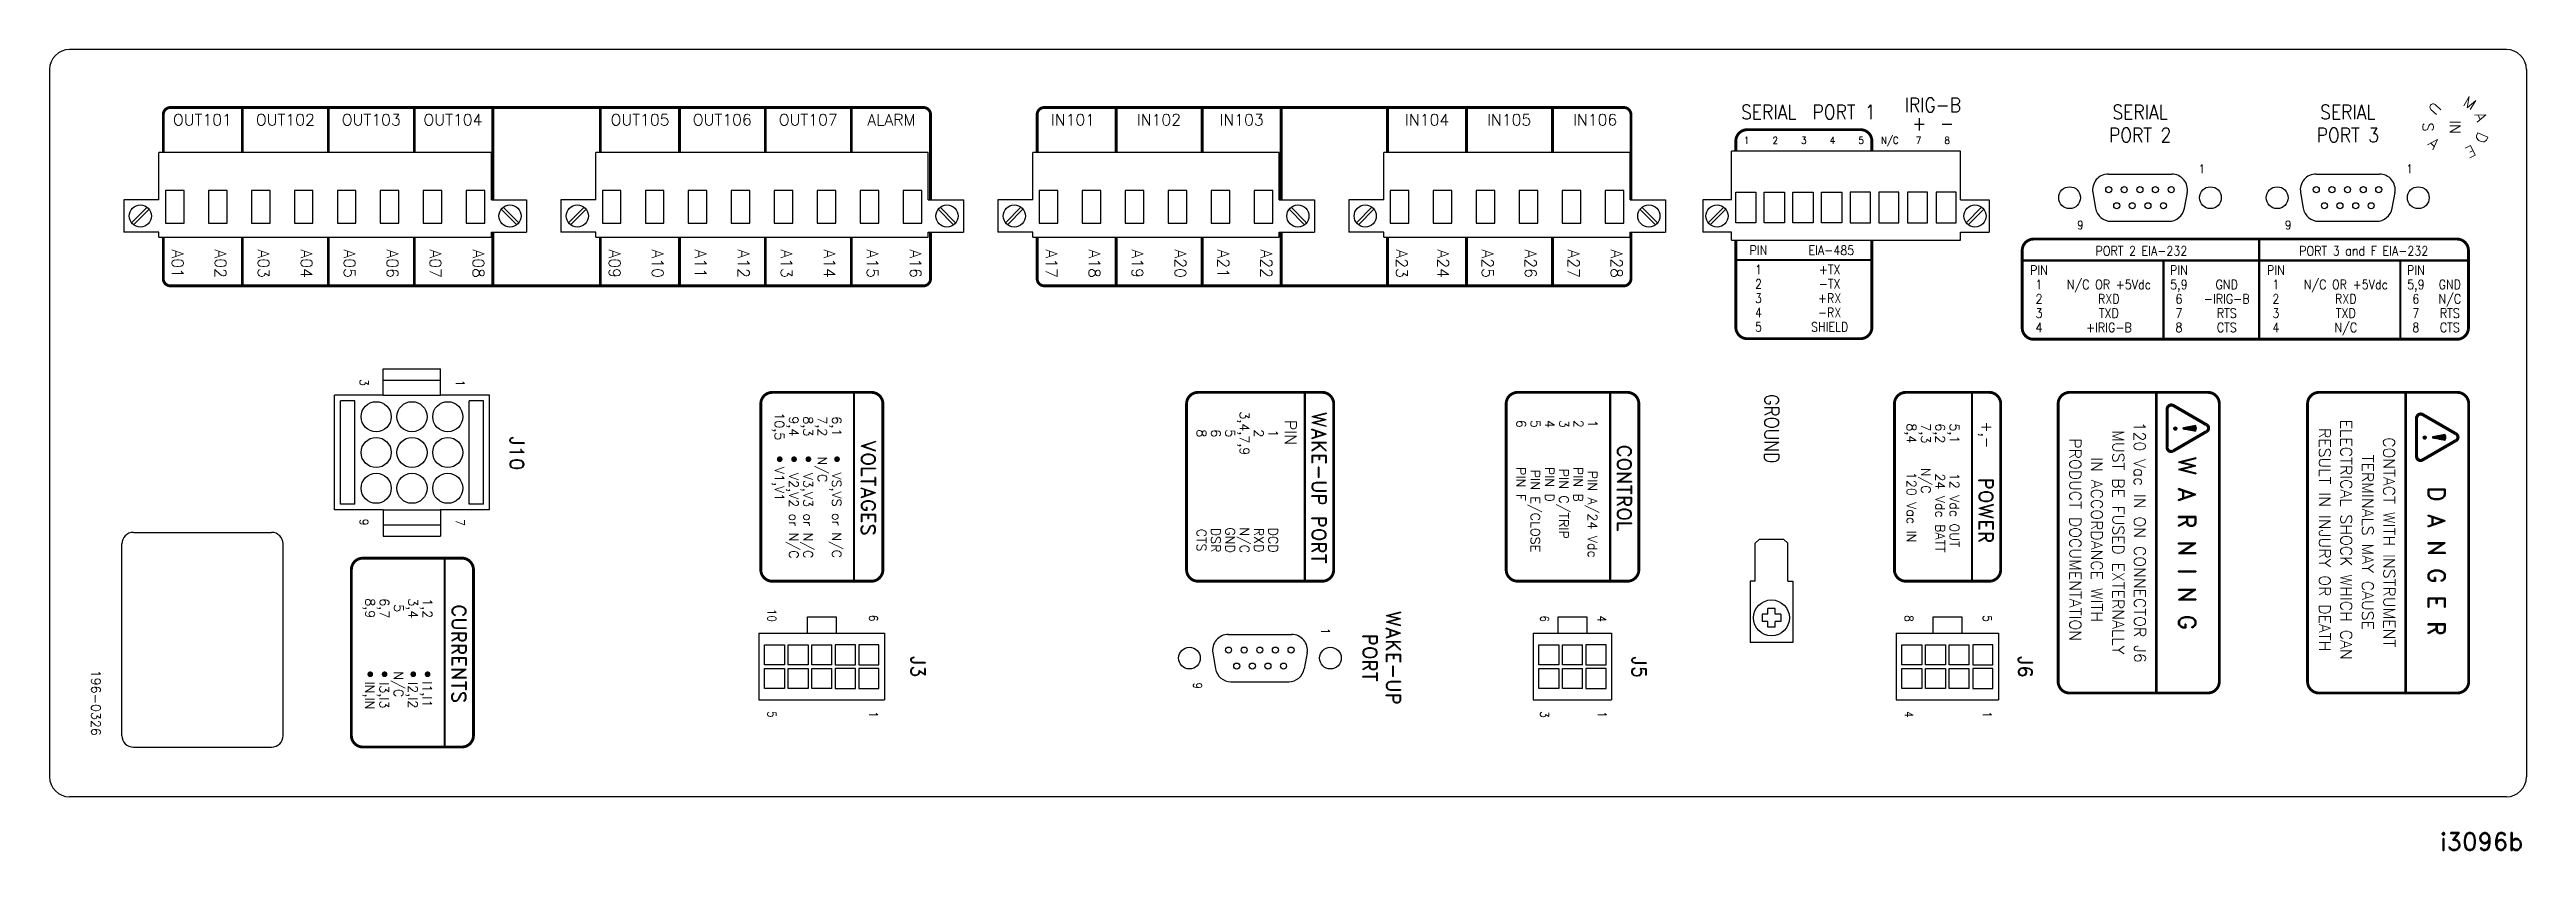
# Model space of a CAD drawing. Extents: x 3.1 to 20.4, y 5.8 to 11.4.
import ezdxf
from ezdxf.enums import TextEntityAlignment as Align

# ---------------------------------------------------------------- set-up
doc = ezdxf.new("R2010")
doc.units = 0
doc.header["$MEASUREMENT"] = 0
doc.layers.get('0').update_dxf_attribs({"linetype": 'CONTINUOUS'})
doc.layers.add('DWG', color=7, linetype='CONTINUOUS')
doc.layers.add('L1_SEL_BLUE-1', color=7, linetype='CONTINUOUS')
doc.styles.add('JS', font='ROMANS')
doc.styles.add('ROMAND', font='ROMAND', dxfattribs={"width": 0.875})
doc.styles.add('ROMANS', font='romans.shx', dxfattribs={"width": 0.875})

msp = doc.modelspace()

# ---------------------------------------------------------------- linework, layer by layer
for p, q in [((20.255, 11.36), (3.245, 11.36)), ((3.105, 11.22), (3.105, 6.28)), ((20.395, 11.22), (20.395, 6.28)), ((5.435, 8.945), (5.435, 9.13)), ((5.835, 8.945), (5.835, 9.13)), ((5.435, 8.945), (5.835, 8.945)), ((5.435, 8.145), (5.435, 7.96)), ((5.435, 8.145), (5.835, 8.145)), ((5.835, 8.145), (5.835, 7.96)), ((3.69, 7.987), (4.655, 7.987)), ((3.61, 6.567), (3.61, 7.907)), ((4.735, 6.567), (4.735, 7.907)), ((15.211, 7.938), (15.039, 7.938)), ((8.056, 7.282), (8.395, 7.282)), ((8.056, 7.282), (8.056, 6.818)), ((8.395, 7.398), (8.595, 7.398)), ((8.395, 7.282), (8.595, 7.282)), ((8.595, 7.282), (8.934, 7.282)), ((8.934, 7.282), (8.934, 6.818)), ((13.461, 7.282), (13.635, 7.282)), ((13.461, 7.282), (13.461, 6.818)), ((13.635, 7.398), (13.835, 7.398)), ((13.635, 7.282), (13.835, 7.282)), ((13.835, 7.282), (14.009, 7.282)), ((14.009, 7.282), (14.009, 6.818)), ((15.996, 7.282), (15.996, 6.818)), ((15.996, 7.282), (16.253, 7.282)), ((16.253, 7.398), (16.453, 7.398)), ((16.253, 7.282), (16.453, 7.282)), ((16.453, 7.282), (16.709, 7.282)), ((16.709, 7.282), (16.709, 6.818)), ((11.883, 7.145), (11.864, 7.035)), ((11.352, 6.944), (11.755, 6.944)), ((8.056, 6.818), (8.934, 6.818)), ((13.461, 6.818), (14.009, 6.818)), ((15.996, 6.818), (16.709, 6.818)), ((3.69, 6.487), (4.655, 6.487)), ((20.255, 6.14), (3.245, 6.14))]:
    msp.add_line(p, q)
at = {"linetype": 'CONTINUOUS', "extrusion": (0, 0, -1)}
for p, q in [((6.189, 10.64), (3.869, 10.64)), ((9.239, 10.64), (6.919, 10.64)), ((11.689, 10.64), (9.969, 10.64)), ((14.139, 10.64), (12.419, 10.64)), ((16.445, 10.649), (14.845, 10.649)), ((3.624, 10.31), (3.624, 10.085)), ((3.869, 10.31), (3.624, 10.31)), ((6.189, 10.31), (6.434, 10.31)), ((6.434, 10.31), (6.434, 10.085)), ((6.674, 10.31), (6.674, 10.085)), ((6.919, 10.31), (6.674, 10.31)), ((9.239, 10.31), (9.484, 10.31)), ((9.484, 10.31), (9.484, 10.085)), ((9.724, 10.31), (9.724, 10.085)), ((9.969, 10.31), (9.724, 10.31)), ((11.689, 10.31), (11.934, 10.31)), ((11.934, 10.31), (11.934, 10.085)), ((12.174, 10.31), (12.174, 10.085)), ((12.419, 10.31), (12.174, 10.31)), ((14.139, 10.31), (14.384, 10.31)), ((14.384, 10.31), (14.384, 10.085)), ((14.645, 10.309), (14.645, 10.084)), ((14.845, 10.309), (14.645, 10.309)), ((16.445, 10.309), (16.645, 10.309)), ((16.645, 10.309), (16.645, 10.084)), ((3.869, 10.085), (3.624, 10.085)), ((6.189, 10.085), (6.434, 10.085)), ((6.919, 10.085), (6.674, 10.085)), ((9.239, 10.085), (9.484, 10.085)), ((9.969, 10.085), (9.724, 10.085)), ((11.689, 10.085), (11.934, 10.085)), ((12.419, 10.085), (12.174, 10.085)), ((14.139, 10.085), (14.384, 10.085)), ((14.845, 10.084), (14.645, 10.084)), ((16.445, 10.084), (16.645, 10.084))]:
    msp.add_line(p, q, dxfattribs=at)
at = {"linetype": 'CONTINUOUS'}
for p, q in [((3.869, 10.31), (3.869, 10.64)), ((6.189, 10.31), (6.189, 10.64)), ((6.919, 10.31), (6.919, 10.64)), ((9.239, 10.31), (9.239, 10.64)), ((9.969, 10.31), (9.969, 10.64)), ((11.689, 10.31), (11.689, 10.64)), ((12.419, 10.31), (12.419, 10.64)), ((14.139, 10.31), (14.139, 10.64)), ((14.845, 10.309), (14.845, 10.649)), ((16.445, 10.309), (16.445, 10.649)), ((3.677, 10.15), (3.786, 10.259)), ((3.691, 10.136), (3.8, 10.245)), ((6.366, 10.136), (6.257, 10.245)), ((6.38, 10.15), (6.271, 10.259)), ((6.727, 10.15), (6.836, 10.259)), ((6.741, 10.136), (6.85, 10.245)), ((9.416, 10.136), (9.307, 10.245)), ((9.43, 10.15), (9.321, 10.259)), ((9.777, 10.15), (9.886, 10.259)), ((9.791, 10.136), (9.9, 10.245)), ((11.866, 10.136), (11.757, 10.245)), ((11.88, 10.15), (11.771, 10.259)), ((12.227, 10.15), (12.336, 10.259)), ((12.241, 10.136), (12.35, 10.245)), ((14.316, 10.136), (14.207, 10.245)), ((14.33, 10.15), (14.221, 10.259)), ((14.684, 10.149), (14.792, 10.258)), ((14.698, 10.135), (14.807, 10.244)), ((16.484, 10.149), (16.592, 10.258)), ((16.498, 10.135), (16.607, 10.244)), ((3.869, 10.05), (3.869, 10.085)), ((3.869, 10.05), (6.189, 10.05)), ((6.189, 10.05), (6.189, 10.085)), ((6.919, 10.05), (6.919, 10.085)), ((6.919, 10.05), (9.239, 10.05)), ((9.239, 10.05), (9.239, 10.085)), ((9.969, 10.05), (9.969, 10.085)), ((9.969, 10.05), (11.689, 10.05)), ((11.689, 10.05), (11.689, 10.085)), ((12.419, 10.05), (12.419, 10.085)), ((12.419, 10.05), (14.139, 10.05)), ((14.139, 10.05), (14.139, 10.085)), ((14.845, 10.029), (14.845, 10.084)), ((14.845, 10.029), (16.445, 10.029)), ((16.445, 10.029), (16.445, 10.084)), ((16.865, 9.786), (16.865, 9.786)), ((5.435, 9.13), (5.835, 9.13)), ((5.435, 9.05), (5.835, 9.05)), ((5.095, 8.145), (5.095, 8.945)), ((5.435, 8.945), (5.095, 8.945)), ((5.135, 8.185), (5.135, 8.905)), ((5.235, 8.905), (5.135, 8.905)), ((5.235, 8.185), (5.235, 8.905)), ((6.175, 8.945), (5.835, 8.945)), ((6.035, 8.185), (6.035, 8.905)), ((6.135, 8.905), (6.035, 8.905)), ((6.135, 8.185), (6.135, 8.905)), ((6.175, 8.145), (6.175, 8.945)), ((19.674, 8.651), (19.695, 8.651)), ((19.674, 8.65), (19.695, 8.65)), ((19.674, 8.648), (19.695, 8.648)), ((19.675, 8.654), (19.695, 8.654)), ((19.675, 8.652), (19.695, 8.652)), ((19.675, 8.649), (19.695, 8.649)), ((19.675, 8.647), (19.695, 8.647)), ((19.675, 8.646), (19.694, 8.646)), ((19.676, 8.656), (19.693, 8.656)), ((19.676, 8.656), (19.693, 8.656)), ((19.676, 8.655), (19.694, 8.655)), ((19.677, 8.657), (19.693, 8.657)), ((19.678, 8.658), (19.691, 8.658)), ((19.68, 8.659), (19.69, 8.659)), ((19.738, 8.651), (19.832, 8.651)), ((19.739, 8.654), (19.832, 8.654)), ((19.739, 8.653), (19.832, 8.653)), ((19.738, 8.65), (19.832, 8.65)), ((19.739, 8.649), (19.832, 8.649)), ((19.739, 8.648), (19.832, 8.648)), ((19.825, 8.67), (19.741, 8.655)), ((19.741, 8.655), (19.832, 8.655)), ((19.825, 8.632), (19.741, 8.647)), ((19.742, 8.647), (19.832, 8.647)), ((19.747, 8.656), (19.832, 8.656)), ((19.749, 8.646), (19.832, 8.646)), ((19.754, 8.657), (19.832, 8.657)), ((19.76, 8.658), (19.832, 8.658)), ((19.766, 8.659), (19.831, 8.659)), ((19.772, 8.66), (19.831, 8.66)), ((19.779, 8.661), (19.831, 8.661)), ((19.785, 8.662), (19.83, 8.662)), ((19.791, 8.664), (19.83, 8.664)), ((19.797, 8.665), (19.829, 8.665)), ((19.803, 8.666), (19.829, 8.666)), ((19.81, 8.667), (19.828, 8.667)), ((19.816, 8.668), (19.828, 8.668)), ((19.82, 8.669), (19.827, 8.669)), ((19.676, 8.645), (19.694, 8.645)), ((19.676, 8.643), (19.693, 8.643)), ((19.677, 8.643), (19.692, 8.643)), ((19.679, 8.641), (19.691, 8.641)), ((19.68, 8.64), (19.689, 8.64)), ((19.755, 8.645), (19.832, 8.645)), ((19.761, 8.644), (19.832, 8.644)), ((19.768, 8.643), (19.831, 8.643)), ((19.774, 8.642), (19.831, 8.642)), ((19.78, 8.64), (19.831, 8.64)), ((19.785, 8.639), (19.831, 8.639)), ((19.792, 8.638), (19.83, 8.638)), ((19.799, 8.637), (19.83, 8.637)), ((19.805, 8.636), (19.829, 8.636)), ((19.811, 8.635), (19.829, 8.635)), ((19.816, 8.634), (19.828, 8.634)), ((19.821, 8.633), (19.828, 8.633)), ((5.435, 8.145), (5.095, 8.145)), ((5.235, 8.185), (5.135, 8.185)), ((6.175, 8.145), (5.835, 8.145)), ((6.135, 8.185), (6.035, 8.185)), ((5.435, 8.04), (5.835, 8.04)), ((5.435, 7.96), (5.835, 7.96)), ((15.01, 7.911), (15.039, 7.938)), ((15.01, 7.647), (15.01, 7.911)), ((15.211, 7.938), (15.24, 7.911)), ((15.24, 7.647), (15.24, 7.911)), ((14.975, 7.647), (14.975, 7.218)), ((15.01, 7.647), (14.975, 7.647)), ((15.24, 7.647), (15.275, 7.647)), ((15.275, 7.647), (15.275, 7.218)), ((15.1, 7.415), (15.1, 7.455)), ((15.15, 7.455), (15.1, 7.455)), ((15.15, 7.415), (15.15, 7.455)), ((8.395, 7.282), (8.395, 7.398)), ((8.595, 7.398), (8.595, 7.282)), ((13.635, 7.282), (13.635, 7.398)), ((13.835, 7.398), (13.835, 7.282)), ((15.06, 7.415), (15.06, 7.365)), ((15.1, 7.415), (15.06, 7.415)), ((15.1, 7.365), (15.06, 7.365)), ((15.1, 7.325), (15.1, 7.365)), ((15.15, 7.325), (15.1, 7.325)), ((15.19, 7.415), (15.15, 7.415)), ((15.15, 7.325), (15.15, 7.365)), ((15.19, 7.365), (15.15, 7.365)), ((15.19, 7.415), (15.19, 7.365)), ((16.253, 7.282), (16.253, 7.398)), ((16.453, 7.398), (16.453, 7.282)), ((8.095, 7.062), (8.095, 7.202)), ((8.095, 7.202), (8.235, 7.202)), ((8.235, 7.202), (8.235, 7.062)), ((8.26, 7.062), (8.26, 7.202)), ((8.26, 7.202), (8.4, 7.202)), ((8.4, 7.202), (8.4, 7.062)), ((8.425, 7.062), (8.425, 7.202)), ((8.425, 7.202), (8.565, 7.202)), ((8.565, 7.062), (8.565, 7.202)), ((8.73, 7.202), (8.59, 7.202)), ((8.59, 7.202), (8.59, 7.062)), ((8.73, 7.062), (8.73, 7.202)), ((8.755, 7.202), (8.755, 7.062)), ((8.895, 7.202), (8.755, 7.202)), ((8.895, 7.062), (8.895, 7.202)), ((13.5, 7.062), (13.5, 7.202)), ((13.5, 7.202), (13.64, 7.202)), ((13.64, 7.202), (13.64, 7.062)), ((13.665, 7.062), (13.665, 7.202)), ((13.665, 7.202), (13.805, 7.202)), ((13.805, 7.062), (13.805, 7.202)), ((13.97, 7.202), (13.83, 7.202)), ((13.83, 7.202), (13.83, 7.062)), ((13.97, 7.062), (13.97, 7.202)), ((15.275, 7.218), (14.975, 7.218)), ((16.035, 7.062), (16.035, 7.202)), ((16.035, 7.202), (16.175, 7.202)), ((16.175, 7.202), (16.175, 7.062)), ((16.2, 7.062), (16.2, 7.202)), ((16.2, 7.202), (16.34, 7.202)), ((16.34, 7.202), (16.34, 7.062)), ((16.365, 7.062), (16.365, 7.202)), ((16.365, 7.202), (16.505, 7.202)), ((16.505, 7.062), (16.505, 7.202)), ((16.53, 7.202), (16.53, 7.062)), ((16.67, 7.202), (16.53, 7.202)), ((16.67, 7.062), (16.67, 7.202)), ((8.235, 7.062), (8.095, 7.062)), ((8.095, 6.897), (8.095, 7.037)), ((8.095, 7.037), (8.235, 7.037)), ((8.235, 7.037), (8.235, 6.897)), ((8.4, 7.062), (8.26, 7.062)), ((8.26, 6.897), (8.26, 7.037)), ((8.26, 7.037), (8.4, 7.037)), ((8.4, 7.037), (8.4, 6.897)), ((8.565, 7.062), (8.425, 7.062)), ((8.425, 6.897), (8.425, 7.037)), ((8.425, 7.037), (8.565, 7.037)), ((8.565, 6.897), (8.565, 7.037)), ((8.59, 7.062), (8.73, 7.062)), ((8.73, 7.037), (8.59, 7.037)), ((8.59, 7.037), (8.59, 6.897)), ((8.73, 6.897), (8.73, 7.037)), ((8.755, 7.062), (8.895, 7.062)), ((8.755, 7.037), (8.755, 6.897)), ((8.895, 7.037), (8.755, 7.037)), ((8.895, 6.897), (8.895, 7.037)), ((13.64, 7.062), (13.5, 7.062)), ((13.5, 6.897), (13.5, 7.037)), ((13.5, 7.037), (13.64, 7.037)), ((13.64, 7.037), (13.64, 6.897)), ((13.805, 7.062), (13.665, 7.062)), ((13.665, 6.897), (13.665, 7.037)), ((13.665, 7.037), (13.805, 7.037)), ((13.805, 6.897), (13.805, 7.037)), ((13.83, 7.062), (13.97, 7.062)), ((13.97, 7.037), (13.83, 7.037)), ((13.83, 7.037), (13.83, 6.897)), ((13.97, 6.897), (13.97, 7.037)), ((16.175, 7.062), (16.035, 7.062)), ((16.035, 6.897), (16.035, 7.037)), ((16.035, 7.037), (16.175, 7.037)), ((16.175, 7.037), (16.175, 6.897)), ((16.34, 7.062), (16.2, 7.062)), ((16.2, 6.897), (16.2, 7.037)), ((16.2, 7.037), (16.34, 7.037)), ((16.34, 7.037), (16.34, 6.897)), ((16.505, 7.062), (16.365, 7.062)), ((16.365, 6.897), (16.365, 7.037)), ((16.365, 7.037), (16.505, 7.037)), ((16.505, 6.897), (16.505, 7.037)), ((16.53, 7.062), (16.67, 7.062)), ((16.53, 7.037), (16.53, 6.897)), ((16.67, 7.037), (16.53, 7.037)), ((16.67, 6.897), (16.67, 7.037)), ((8.235, 6.897), (8.095, 6.897)), ((8.4, 6.897), (8.26, 6.897)), ((8.565, 6.897), (8.425, 6.897)), ((8.59, 6.897), (8.73, 6.897)), ((8.755, 6.897), (8.895, 6.897)), ((13.64, 6.897), (13.5, 6.897)), ((13.805, 6.897), (13.665, 6.897)), ((13.83, 6.897), (13.97, 6.897)), ((16.175, 6.897), (16.035, 6.897)), ((16.34, 6.897), (16.2, 6.897)), ((16.505, 6.897), (16.365, 6.897)), ((16.53, 6.897), (16.67, 6.897))]:
    msp.add_line(p, q, dxfattribs=at)
at = {"const_width": 0.02}
for points in [[(9.255, 10.31), (9.255, 10.905, 0.414214), (9.205, 10.955), (3.949, 10.955, 0.414214), (3.899, 10.905), (3.899, 10.64)], [(14.144, 10.31), (14.144, 10.905, 0.414214), (14.094, 10.955), (10.049, 10.955, 0.414214), (9.999, 10.905), (9.999, 10.64)], [(3.899, 10.05), (3.899, 9.759, 0.414214), (3.949, 9.709), (9.205, 9.709, 0.414214), (9.255, 9.759), (9.255, 10.085)], [(9.999, 10.05), (9.999, 9.759, 0.414214), (10.049, 9.709), (14.094, 9.709, 0.414214), (14.144, 9.759), (14.144, 10.085)]]:
    msp.add_lwpolyline(points, format="xyb", dxfattribs=at)
for points in [[(4.451, 10.64), (4.451, 10.955)], [(5.051, 10.64), (5.051, 10.955)], [(5.651, 10.64), (5.651, 10.955)], [(6.2, 10.31), (6.2, 10.955)], [(6.95, 10.64), (6.95, 10.955)], [(7.502, 10.64), (7.502, 10.955)], [(8.102, 10.64), (8.102, 10.955)], [(8.702, 10.64), (8.702, 10.955)], [(10.551, 10.64), (10.551, 10.955)], [(11.151, 10.64), (11.151, 10.955)], [(11.702, 10.31), (11.702, 10.955)], [(12.445, 10.64), (12.445, 10.955)], [(12.996, 10.64), (12.996, 10.955)], [(13.596, 10.64), (13.596, 10.955)], [(4.451, 9.709), (4.451, 10.05)], [(5.051, 9.709), (5.051, 10.05)], [(5.651, 9.709), (5.651, 10.05)], [(6.2, 9.709), (6.2, 10.085)], [(6.95, 9.709), (6.95, 10.05)], [(7.502, 9.709), (7.502, 10.05)], [(8.102, 9.709), (8.102, 10.05)], [(8.702, 9.709), (8.702, 10.05)], [(10.551, 9.709), (10.551, 10.05)], [(11.151, 9.709), (11.151, 10.05)], [(11.702, 9.709), (11.702, 10.085)], [(12.445, 9.709), (12.445, 10.05)], [(12.996, 9.709), (12.996, 10.05)], [(13.596, 9.709), (13.596, 10.05)]]:
    msp.add_lwpolyline(points, dxfattribs=at)
at = {"const_width": 0.02, "flags": 128}
for points in [[(15.826, 10.649), (15.826, 10.72, 0.414214), (15.746, 10.8), (14.956, 10.8, 0.414214), (14.876, 10.72)], [(14.876, 10.029), (14.876, 9.42, 0.414214), (14.956, 9.34), (15.746, 9.34, 0.414214), (15.826, 9.42), (15.826, 10.029)]]:
    msp.add_lwpolyline(points, format="xyb", dxfattribs=at)
msp.add_lwpolyline([(14.876, 10.72), (14.876, 10.649)], dxfattribs=at)
for points in [[(4.044, 10.376), (3.914, 10.376), (3.914, 10.146), (4.044, 10.146)], [(4.214, 10.146), (4.344, 10.146), (4.344, 10.376), (4.214, 10.376)], [(4.514, 10.146), (4.644, 10.146), (4.644, 10.376), (4.514, 10.376)], [(4.814, 10.146), (4.944, 10.146), (4.944, 10.376), (4.814, 10.376)], [(5.114, 10.146), (5.244, 10.146), (5.244, 10.376), (5.114, 10.376)], [(5.414, 10.146), (5.544, 10.146), (5.544, 10.376), (5.414, 10.376)], [(5.714, 10.146), (5.844, 10.146), (5.844, 10.376), (5.714, 10.376)], [(6.014, 10.146), (6.144, 10.146), (6.144, 10.376), (6.014, 10.376)], [(7.094, 10.376), (6.964, 10.376), (6.964, 10.146), (7.094, 10.146)], [(7.264, 10.146), (7.394, 10.146), (7.394, 10.376), (7.264, 10.376)], [(7.564, 10.146), (7.694, 10.146), (7.694, 10.376), (7.564, 10.376)], [(7.864, 10.146), (7.994, 10.146), (7.994, 10.376), (7.864, 10.376)], [(8.164, 10.146), (8.294, 10.146), (8.294, 10.376), (8.164, 10.376)], [(8.464, 10.146), (8.594, 10.146), (8.594, 10.376), (8.464, 10.376)], [(8.764, 10.146), (8.894, 10.146), (8.894, 10.376), (8.764, 10.376)], [(9.064, 10.146), (9.194, 10.146), (9.194, 10.376), (9.064, 10.376)], [(10.144, 10.376), (10.014, 10.376), (10.014, 10.146), (10.144, 10.146)], [(10.314, 10.146), (10.444, 10.146), (10.444, 10.376), (10.314, 10.376)], [(10.614, 10.146), (10.744, 10.146), (10.744, 10.376), (10.614, 10.376)], [(10.914, 10.146), (11.044, 10.146), (11.044, 10.376), (10.914, 10.376)], [(11.214, 10.146), (11.344, 10.146), (11.344, 10.376), (11.214, 10.376)], [(11.514, 10.146), (11.644, 10.146), (11.644, 10.376), (11.514, 10.376)], [(12.594, 10.376), (12.464, 10.376), (12.464, 10.146), (12.594, 10.146)], [(12.764, 10.146), (12.894, 10.146), (12.894, 10.376), (12.764, 10.376)], [(13.064, 10.146), (13.194, 10.146), (13.194, 10.376), (13.064, 10.376)], [(13.364, 10.146), (13.494, 10.146), (13.494, 10.376), (13.364, 10.376)], [(13.664, 10.146), (13.794, 10.146), (13.794, 10.376), (13.664, 10.376)], [(13.964, 10.146), (14.094, 10.146), (14.094, 10.376), (13.964, 10.376)], [(15.015, 10.149), (14.875, 10.149), (14.875, 10.364), (15.015, 10.364)], [(15.215, 10.149), (15.075, 10.149), (15.075, 10.364), (15.215, 10.364)], [(15.415, 10.149), (15.275, 10.149), (15.275, 10.364), (15.415, 10.364)], [(15.615, 10.149), (15.475, 10.149), (15.475, 10.364), (15.615, 10.364)], [(15.675, 10.149), (15.815, 10.149), (15.815, 10.364), (15.675, 10.364)], [(15.875, 10.149), (16.015, 10.149), (16.015, 10.364), (15.875, 10.364)], [(16.075, 10.149), (16.215, 10.149), (16.215, 10.364), (16.075, 10.364)], [(16.275, 10.149), (16.415, 10.149), (16.415, 10.364), (16.275, 10.364)]]:
    msp.add_lwpolyline(points, close=True)
for points in [[(17.477, 10.49, 0.466308), (17.368, 10.361, 0.466308)], [(18.027, 10.361, 0.466308), (17.919, 10.49, 0.466308)], [(18.927, 10.49, 0.466308), (18.818, 10.361, 0.466308)], [(19.477, 10.361, 0.466308), (19.369, 10.49, 0.466308)], [(17.387, 10.251, 0.36397), (17.495, 10.16, 0.36397)], [(17.898, 10.16, 0.36397), (18.007, 10.251, 0.36397)], [(18.837, 10.251, 0.36397), (18.945, 10.16, 0.36397)], [(19.348, 10.16, 0.36397), (19.457, 10.251, 0.36397)], [(11.334, 7.274, 0.466308), (11.225, 7.145, 0.466308)], [(11.884, 7.145, 0.466308), (11.775, 7.274, 0.466308)], [(11.244, 7.035, 0.36397), (11.352, 6.944, 0.36397)]]:
    msp.add_lwpolyline(points, format="xyb")
for points in [[(17.477, 10.49), (17.919, 10.49)], [(18.927, 10.49), (19.369, 10.49)], [(17.367, 10.361), (17.387, 10.251)], [(18.026, 10.361), (18.006, 10.251)], [(18.817, 10.361), (18.837, 10.251)], [(19.476, 10.361), (19.456, 10.251)], [(17.495, 10.16), (17.898, 10.16)], [(18.945, 10.16), (19.348, 10.16)], [(11.334, 7.274), (11.775, 7.274)], [(11.225, 7.145), (11.245, 7.035)]]:
    msp.add_lwpolyline(points)
at = {"linetype": 'CONTINUOUS', "const_width": 0.02}
for points in [[(16.955, 10.036), (19.91, 10.036, -0.414214), (19.99, 9.956), (19.99, 9.416, -0.414214), (19.91, 9.336), (16.955, 9.336, -0.414214), (16.875, 9.416), (16.875, 9.956, -0.414214)], [(12.069, 7.726), (12.069, 8.885, 0.414214), (11.989, 8.965), (11.122, 8.965, 0.414214), (11.042, 8.885), (11.042, 7.726, 0.414214), (11.122, 7.646), (11.989, 7.646, 0.414214)], [(14.199, 7.726), (14.199, 8.885, 0.414214), (14.119, 8.965), (13.353, 8.965, 0.414214), (13.273, 8.885), (13.273, 7.726, 0.414214), (13.353, 7.646), (14.119, 7.646, 0.414214)], [(16.725, 7.726), (16.725, 8.885, 0.414214), (16.645, 8.965), (16.063, 8.965, 0.414214), (15.983, 8.885), (15.983, 7.726, 0.414214), (16.063, 7.646), (16.645, 7.646, 0.414214)], [(18.867, 6.945), (18.867, 8.885, -0.414214), (18.947, 8.965), (19.912, 8.965, -0.414214), (19.992, 8.885), (19.992, 6.945, -0.414214), (19.912, 6.865), (18.947, 6.865, -0.414214)]]:
    msp.add_lwpolyline(points, format="xyb", close=True, dxfattribs=at)
at = {"linetype": 'CONTINUOUS'}
for points, const_width in [([(18.529, 9.336), (18.529, 10.036)], 0.015), ([(14.876, 9.89), (15.826, 9.89)], 0.015), ([(16.875, 9.886), (19.99, 9.886)], 0.015), ([(17.861, 9.886), (17.861, 9.336)], 0.015), ([(19.515, 9.886), (19.515, 9.336)], 0.015), ([(11.868, 8.965), (11.868, 7.646)], 0.015), ([(13.999, 8.965), (13.999, 7.646)], 0.015), ([(16.524, 8.965), (16.524, 7.646)], 0.015), ([(19.552, 8.965), (19.552, 6.865)], 0.02), ([(19.669, 8.811), (19.902, 8.676)], 0.022), ([(19.628, 8.787), (19.628, 8.517)], 0.022), ([(19.669, 8.493), (19.902, 8.628)], 0.022)]:
    msp.add_lwpolyline(points, dxfattribs=dict(at, const_width=const_width))
at = {"linetype": 'CONTINUOUS', "const_width": 0.022}
for points in [[(19.671, 8.81, 0.563069), (19.628, 8.786, 0.563069)], [(19.903, 8.628, 0.575689), (19.903, 8.676, 0.575689)], [(19.628, 8.517, 0.578182), (19.669, 8.493, 0.578182)]]:
    msp.add_lwpolyline(points, format="xyb", dxfattribs=at)
for centre, radius in [((17.206, 10.325), 0.076), ((17.479, 10.381), 0.021), ((17.587, 10.381), 0.021), ((17.697, 10.381), 0.021), ((17.805, 10.381), 0.021), ((17.915, 10.381), 0.021), ((18.189, 10.325), 0.076), ((18.655, 10.325), 0.076), ((18.928, 10.381), 0.021), ((19.037, 10.381), 0.021), ((19.146, 10.381), 0.021), ((19.256, 10.381), 0.021), ((19.364, 10.381), 0.021), ((19.64, 10.325), 0.076), ((17.535, 10.269), 0.021), ((17.643, 10.269), 0.021), ((17.753, 10.269), 0.021), ((17.861, 10.269), 0.021), ((18.985, 10.269), 0.021), ((19.093, 10.269), 0.021), ((19.203, 10.269), 0.021), ((19.311, 10.269), 0.021), ((11.062, 7.109), 0.076), ((11.335, 7.165), 0.021), ((11.444, 7.165), 0.021), ((11.553, 7.165), 0.021), ((11.662, 7.165), 0.021), ((11.771, 7.165), 0.021), ((12.046, 7.109), 0.076), ((11.392, 7.053), 0.021), ((11.501, 7.053), 0.021), ((11.61, 7.053), 0.021), ((11.719, 7.053), 0.021)]:
    msp.add_circle(centre, radius)
at = {"linetype": 'CONTINUOUS'}
for centre, radius in [((3.739, 10.197), 0.0775), ((6.319, 10.197), 0.0775), ((6.789, 10.197), 0.0775), ((9.369, 10.197), 0.0775), ((9.839, 10.197), 0.0775), ((11.819, 10.197), 0.0775), ((12.289, 10.197), 0.0775), ((14.269, 10.197), 0.0775), ((14.745, 10.197), 0.0775), ((16.545, 10.197), 0.0775), ((5.385, 8.795), 0.105), ((5.635, 8.795), 0.105), ((5.885, 8.795), 0.105), ((5.385, 8.545), 0.105), ((5.635, 8.545), 0.105), ((5.885, 8.545), 0.105), ((19.685, 8.65), 0.0104), ((5.385, 8.295), 0.105), ((5.635, 8.295), 0.105), ((5.885, 8.295), 0.105), ((15.125, 7.39), 0.125)]:
    msp.add_circle(centre, radius, dxfattribs=at)
for centre, radius, start, end in [((3.245, 11.22), 0.14, 90, 180), ((20.255, 11.22), 0.14, 0, 90), ((3.69, 7.907), 0.08, 90, 180), ((4.655, 7.907), 0.08, 0, 90), ((11.755, 7.054), 0.11, 270, 350), ((3.69, 6.567), 0.08, 180, 270), ((4.655, 6.567), 0.08, 270, 0), ((3.245, 6.28), 0.14, 180, 270), ((20.255, 6.28), 0.14, 270, 0)]:
    msp.add_arc(centre, radius, start, end)
for centre, radius, start, end in [((19.743, 8.651), 0.00488, 145.1611, 211.4494), ((19.741, 8.652), 0.0022, 100.0021, 146.7048), ((19.741, 8.65), 0.0022, 213.1837, 259.9568), ((19.825, 8.667), 0.00252, 24.4954, 90.0697), ((19.797, 8.651), 0.0353, 330.1201, 29.7369), ((19.826, 8.634), 0.00204, 250.8113, 323.7637)]:
    msp.add_arc(centre, radius, start, end, dxfattribs=at)
at = {"layer": 'L1_SEL_BLUE-1', "linetype": 'CONTINUOUS'}
for p, q in [((17.933, 8.714), (17.954, 8.714)), ((17.933, 8.713), (17.954, 8.713)), ((17.934, 8.717), (17.954, 8.717)), ((17.934, 8.715), (17.954, 8.715)), ((17.934, 8.712), (17.954, 8.712)), ((17.934, 8.711), (17.954, 8.711)), ((17.934, 8.71), (17.954, 8.71)), ((17.934, 8.709), (17.954, 8.709)), ((17.935, 8.719), (17.952, 8.719)), ((17.935, 8.719), (17.952, 8.719)), ((17.935, 8.718), (17.953, 8.718)), ((17.935, 8.708), (17.953, 8.708)), ((17.936, 8.72), (17.952, 8.72)), ((17.936, 8.707), (17.952, 8.707)), ((17.936, 8.706), (17.951, 8.706)), ((17.937, 8.721), (17.95, 8.721)), ((17.938, 8.704), (17.95, 8.704)), ((17.939, 8.722), (17.949, 8.722)), ((17.939, 8.703), (17.948, 8.703)), ((17.998, 8.717), (18.091, 8.717)), ((17.998, 8.716), (18.091, 8.716)), ((17.998, 8.714), (18.091, 8.714)), ((17.998, 8.713), (18.091, 8.713)), ((17.998, 8.712), (18.091, 8.712)), ((17.998, 8.711), (18.091, 8.711)), ((18.084, 8.733), (18, 8.718)), ((18, 8.718), (18.091, 8.718)), ((18.084, 8.695), (18, 8.71)), ((18.001, 8.71), (18.091, 8.71)), ((18.006, 8.719), (18.091, 8.719)), ((18.008, 8.709), (18.091, 8.709)), ((18.013, 8.72), (18.091, 8.72)), ((18.014, 8.708), (18.091, 8.708)), ((18.019, 8.721), (18.091, 8.721)), ((18.02, 8.707), (18.091, 8.707)), ((18.025, 8.722), (18.09, 8.722)), ((18.027, 8.706), (18.09, 8.706)), ((18.031, 8.723), (18.09, 8.723)), ((18.033, 8.705), (18.09, 8.705)), ((18.038, 8.724), (18.09, 8.724)), ((18.039, 8.703), (18.09, 8.703)), ((18.044, 8.725), (18.089, 8.725)), ((18.044, 8.703), (18.09, 8.703)), ((18.05, 8.727), (18.089, 8.727)), ((18.051, 8.701), (18.089, 8.701)), ((18.056, 8.728), (18.089, 8.728)), ((18.058, 8.7), (18.089, 8.7)), ((18.063, 8.729), (18.088, 8.729)), ((18.064, 8.699), (18.088, 8.699)), ((18.069, 8.73), (18.087, 8.73)), ((18.07, 8.698), (18.088, 8.698)), ((18.075, 8.731), (18.087, 8.731)), ((18.075, 8.697), (18.087, 8.697)), ((18.079, 8.732), (18.086, 8.732)), ((18.08, 8.696), (18.087, 8.696))]:
    msp.add_line(p, q, dxfattribs=at)
at = {"layer": 'L1_SEL_BLUE-1', "linetype": 'CONTINUOUS', "const_width": 0.02}
for points in [[(8.922, 7.726), (8.922, 8.885, 0.414214), (8.842, 8.965), (8.15, 8.965, 0.414214), (8.07, 8.885), (8.07, 7.726, 0.414214), (8.15, 7.646), (8.842, 7.646, 0.414214)], [(17.126, 6.945), (17.126, 8.885, -0.414214), (17.206, 8.965), (18.171, 8.965, -0.414214), (18.251, 8.885), (18.251, 6.945, -0.414214), (18.171, 6.865), (17.206, 6.865, -0.414214)], [(6.064, 6.568), (6.064, 7.727, 0.414214), (5.984, 7.807), (5.292, 7.807, 0.414214), (5.212, 7.727), (5.212, 6.568, 0.414214), (5.292, 6.488), (5.984, 6.488, 0.414214)]]:
    msp.add_lwpolyline(points, format="xyb", close=True, dxfattribs=at)
at = {"layer": 'L1_SEL_BLUE-1', "linetype": 'CONTINUOUS'}
for points, const_width in [([(8.721, 8.965), (8.721, 7.646)], 0.015), ([(17.811, 8.965), (17.811, 6.865)], 0.02), ([(17.887, 8.85), (17.887, 8.58)], 0.022), ([(17.929, 8.874), (18.161, 8.739)], 0.022), ([(17.929, 8.556), (18.161, 8.691)], 0.022), ([(5.863, 7.807), (5.863, 6.488)], 0.015)]:
    msp.add_lwpolyline(points, dxfattribs=dict(at, const_width=const_width))
at = {"layer": 'L1_SEL_BLUE-1', "linetype": 'CONTINUOUS', "const_width": 0.022}
for points in [[(17.93, 8.873, 0.563069), (17.887, 8.849, 0.563069)], [(18.162, 8.691, 0.575689), (18.162, 8.739, 0.575689)], [(17.887, 8.58, 0.578182), (17.928, 8.556, 0.578182)]]:
    msp.add_lwpolyline(points, format="xyb", dxfattribs=at)
at = {"layer": 'L1_SEL_BLUE-1', "const_width": 0.02, "elevation": -8.08, "flags": 128}
for points in [[(8.192, 8.498, 1), (8.212, 8.498, 1)], [(8.292, 8.498, 1), (8.312, 8.498, 1)], [(8.392, 8.498, 1), (8.412, 8.498, 1)], [(8.592, 8.498, 1), (8.612, 8.498, 1)], [(5.334, 6.996, 1), (5.354, 6.996, 1)], [(5.434, 6.996, 1), (5.454, 6.996, 1)], [(5.634, 6.996, 1), (5.654, 6.996, 1)], [(5.734, 6.996, 1), (5.754, 6.996, 1)]]:
    msp.add_lwpolyline(points, format="xyb", close=True, dxfattribs=at)
at = {"layer": 'L1_SEL_BLUE-1', "linetype": 'CONTINUOUS'}
msp.add_circle((17.944, 8.713), 0.0104, dxfattribs=at)
for centre, radius, start, end in [((18, 8.716), 0.0022, 100.0021, 146.7048), ((18.002, 8.714), 0.00488, 145.1611, 211.4494), ((18, 8.713), 0.0022, 213.1837, 259.9568), ((18.084, 8.73), 0.00252, 24.4954, 90.0697), ((18.085, 8.697), 0.00204, 250.8113, 323.7637), ((18.056, 8.714), 0.0353, 330.1201, 29.7369)]:
    msp.add_arc(centre, radius, start, end, dxfattribs=at)

# ---------------------------------------------------------------- texts
at = {"style": 'ROMAND'}
for s, p in [('OUT101', (4.172, 10.829)), ('OUT102', (4.751, 10.829)), ('OUT103', (5.351, 10.829)), ('OUT104', (5.921, 10.829)), ('OUT105', (7.227, 10.829)), ('OUT106', (7.801, 10.829)), ('OUT107', (8.401, 10.829)), ('ALARM', (8.981, 10.829)), ('IN101', (10.249, 10.829)), ('IN102', (10.849, 10.829)), ('IN103', (11.426, 10.829)), ('IN104', (12.721, 10.829)), ('IN105', (13.294, 10.829)), ('IN106', (13.894, 10.829))]:
    msp.add_text(s, height=0.08, dxfattribs=at).set_placement(p, align=Align.CENTER)
at = {"width": 0.875}
for s, height, style, p in [('SERIAL', 0.1, 'ROMAND', (15.106, 10.873)), ('PORT', 0.1, 'ROMAND', (15.561, 10.873)), ('1', 0.1, 'ROMAND', (15.815, 10.873)), ('SERIAL', 0.1, 'ROMAND', (17.698, 10.873)), ('SERIAL', 0.1, 'ROMAND', (19.148, 10.873)), ('PORT 2', 0.1, 'ROMAND', (17.698, 10.712)), ('PORT 3', 0.1, 'ROMAND', (19.148, 10.712)), ('1', 0.06, 'ROMANS', (18.129, 10.496)), ('1', 0.06, 'ROMANS', (19.579, 10.496)), ('9', 0.06, 'ROMANS', (17.281, 10.104)), ('9', 0.06, 'ROMANS', (18.731, 10.104))]:
    msp.add_text(s, height=height, dxfattribs=dict(at, style=style)).set_placement(p, align=Align.CENTER)
at = {"linetype": 'CONTINUOUS', "width": 0.875}
for s, height, style, p in [('IRIG-B', 0.1, 'ROMAND', (16.251, 10.923)), ('1', 0.05, 'ROMANS', (14.951, 10.701)), ('2', 0.05, 'ROMANS', (15.151, 10.701)), ('3', 0.05, 'ROMANS', (15.351, 10.701)), ('4', 0.05, 'ROMANS', (15.551, 10.701)), ('5', 0.05, 'ROMANS', (15.751, 10.701)), ('N/C', 0.05, 'ROMANS', (15.951, 10.701)), ('+', 0.1, 'ROMAND', (16.156, 10.795)), ('7', 0.05, 'ROMANS', (16.151, 10.701)), ('-', 0.1, 'ROMAND', (16.351, 10.795)), ('8', 0.05, 'ROMANS', (16.351, 10.701)), ('PIN', 0.065, 'ROMAND', (15.034, 9.925)), ('EIA-485', 0.065, 'ROMAND', (15.543, 9.925)), ('PORT 2 EIA-232', 0.065, 'ROMAND', (17.707, 9.921)), ('PORT 3 and F EIA-232', 0.065, 'ROMAND', (19.259, 9.921)), ('2', 0.065, 'ROMANS', (15.034, 9.69)), ('1', 0.065, 'ROMANS', (15.034, 9.79)), ('+TX', 0.065, 'ROMANS', (15.531, 9.79)), ('-TX', 0.065, 'ROMANS', (15.531, 9.69)), ('PIN', 0.065, 'ROMANS', (16.992, 9.786)), ('1', 0.065, 'ROMANS', (16.992, 9.686)), ('N/C OR +5Vdc', 0.065, 'ROMANS', (17.48, 9.686)), ('5,9', 0.065, 'ROMANS', (17.969, 9.686)), ('PIN', 0.065, 'ROMANS', (17.969, 9.786)), ('GND', 0.065, 'ROMANS', (18.303, 9.686)), ('PIN', 0.065, 'ROMANS', (18.646, 9.786)), ('1', 0.065, 'ROMANS', (18.646, 9.686)), ('N/C OR +5Vdc', 0.065, 'ROMANS', (19.134, 9.686)), ('5,9', 0.065, 'ROMANS', (19.623, 9.686)), ('PIN', 0.065, 'ROMANS', (19.623, 9.786)), ('GND', 0.065, 'ROMANS', (19.86, 9.686)), ('3', 0.065, 'ROMANS', (15.034, 9.59)), ('4', 0.065, 'ROMANS', (15.034, 9.49)), ('+RX', 0.065, 'ROMANS', (15.531, 9.59)), ('-RX', 0.065, 'ROMANS', (15.531, 9.49)), ('2', 0.065, 'ROMANS', (16.992, 9.586)), ('3', 0.065, 'ROMANS', (16.992, 9.486)), ('TXD', 0.065, 'ROMANS', (17.48, 9.486)), ('RXD', 0.065, 'ROMANS', (17.48, 9.586)), ('7', 0.065, 'ROMANS', (17.969, 9.486)), ('6', 0.065, 'ROMANS', (17.969, 9.586)), ('-IRIG-B', 0.065, 'ROMANS', (18.303, 9.586)), ('RTS', 0.065, 'ROMANS', (18.303, 9.486)), ('2', 0.065, 'ROMANS', (18.646, 9.586)), ('3', 0.065, 'ROMANS', (18.646, 9.486)), ('TXD', 0.065, 'ROMANS', (19.134, 9.486)), ('RXD', 0.065, 'ROMANS', (19.134, 9.586)), ('7', 0.065, 'ROMANS', (19.623, 9.486)), ('6', 0.065, 'ROMANS', (19.623, 9.586)), ('N/C', 0.065, 'ROMANS', (19.86, 9.586)), ('RTS', 0.065, 'ROMANS', (19.86, 9.486)), ('5', 0.065, 'ROMANS', (15.034, 9.39)), ('SHIELD', 0.065, 'ROMANS', (15.531, 9.39)), ('4', 0.065, 'ROMANS', (16.992, 9.386)), ('+IRIG-B', 0.065, 'ROMANS', (17.48, 9.386)), ('8', 0.065, 'ROMANS', (17.969, 9.386)), ('CTS', 0.065, 'ROMANS', (18.303, 9.386)), ('4', 0.065, 'ROMANS', (18.646, 9.386)), ('N/C', 0.065, 'ROMANS', (19.134, 9.386)), ('8', 0.065, 'ROMANS', (19.623, 9.386)), ('CTS', 0.065, 'ROMANS', (19.86, 9.386))]:
    msp.add_text(s, height=height, dxfattribs=dict(at, style=style)).set_placement(p, align=Align.CENTER)
at = {"linetype": 'CONTINUOUS', "style": 'ROMAND'}
for s, height, rotation, p in [('U', 0.075, 228.0077, (19.751, 10.999)), ('M', 0.075, 329.4357, (19.947, 10.973)), ('A', 0.075, 291.3966, (20.031, 10.904)), ('A', 0.075, 316.4882, (19.702, 10.696)), ('D', 0.075, 245.9153, (20.061, 10.789)), ('E', 0.075, 206.5526, (20.016, 10.695)), ('D A N G E R', 0.12, 270, (19.708, 8.309))]:
    msp.add_text(s, height=height, rotation=rotation, dxfattribs=at).set_placement(p)
at = {"linetype": 'CONTINUOUS'}
for s, height, rotation, style, p in [('S', 0.075, 270, 'ROMAND', (19.671, 10.818)), ('IN', 0.075, 270, 'ROMAND', (19.859, 10.818)), ('3,4,7,9', 0.065, 270, 'JS', (11.414, 8.679)), ('WAKE-UP PORT', 0.1, 270, 'ROMAND', (11.917, 8.297)), ('J10', 0.1, 270, 'ROMAND', (6.317, 8.542)), ('8', 0.065, 270, 'JS', (11.114, 8.679)), ('6', 0.065, 270, 'JS', (11.214, 8.679)), ('5', 0.065, 270, 'JS', (11.314, 8.679)), ('2', 0.065, 270, 'JS', (11.514, 8.679)), ('1', 0.065, 270, 'JS', (11.614, 8.679)), ('PIN', 0.08, 270, 'ROMAND', (11.729, 8.685)), ('6', 0.065, 270, 'JS', (13.345, 8.745)), ('5', 0.065, 270, 'JS', (13.445, 8.745)), ('4', 0.065, 270, 'JS', (13.545, 8.745)), ('3', 0.065, 270, 'JS', (13.645, 8.745)), ('2', 0.065, 270, 'JS', (13.745, 8.745)), ('1', 0.065, 270, 'JS', (13.845, 8.745)), ('8,4', 0.065, 270, 'JS', (16.07, 8.679)), ('7,3', 0.065, 270, 'JS', (16.17, 8.679)), ('6,2', 0.065, 270, 'JS', (16.27, 8.679)), ('5,1', 0.065, 270, 'JS', (16.37, 8.679)), ('RESULT IN INJURY OR DEATH', 0.08, 270, 'ROMAND', (18.947, 7.936)), ('ELECTRICAL SHOCK WHICH CAN', 0.08, 270, 'ROMAND', (19.097, 7.936)), ('CONTACT WITH INSTRUMENT', 0.08, 270.09, 'ROMAND', (19.397, 7.918)), ('CONTROL', 0.1, 270, 'ROMAND', (14.048, 8.297)), ('TERMINALS MAY CAUSE', 0.08, 270, 'ROMAND', (19.247, 7.918)), ('PIN F', 0.065, 270, 'JS', (13.344, 8.325)), ('PIN E/CLOSE', 0.065, 270, 'JS', (13.444, 8.137)), ('PIN D', 0.065, 270, 'JS', (13.544, 8.323)), ('PIN C/TRIP', 0.065, 270, 'JS', (13.644, 8.187)), ('PIN B', 0.065, 270, 'JS', (13.744, 8.323)), ('PIN A/24 Vdc', 0.065, 270, 'JS', (13.844, 8.114)), ('120 Vac IN', 0.065, 270, 'JS', (16.07, 8.163)), ('N/C', 0.065, 270, 'JS', (16.17, 8.348)), ('24 Vdc BATT', 0.065, 270, 'JS', (16.27, 8.123)), ('12 Vdc OUT', 0.065, 270, 'JS', (16.37, 8.143)), ('POWER', 0.1, 270, 'ROMAND', (16.573, 8.14)), ('CTS', 0.065, 270, 'JS', (11.114, 7.933)), ('DSR', 0.065, 270, 'JS', (11.214, 7.933)), ('GND', 0.065, 270, 'JS', (11.314, 7.933)), ('N/C', 0.065, 270, 'JS', (11.414, 7.933)), ('RXD', 0.065, 270, 'JS', (11.514, 7.933)), ('DCD', 0.065, 270, 'JS', (11.614, 7.933)), ('PORT', 0.1, 270, 'ROMAND', (12.272, 7.11)), ('WAKE-UP', 0.1, 270, 'ROMAND', (12.436, 7.11)), ('J3', 0.1, 270, 'ROMAND', (9.117, 7.051)), ('J5', 0.1, 270, 'ROMAND', (14.151, 7.048)), ('J6', 0.1, 270, 'ROMAND', (16.846, 7.051))]:
    msp.add_text(s, height=height, rotation=rotation, dxfattribs=dict(at, style=style)).set_placement(p, align=Align.CENTER)
at = {"style": 'ROMAND'}
for s, p in [('A01', (3.999, 9.864)), ('A02', (4.299, 9.864)), ('A03', (4.599, 9.864)), ('A04', (4.899, 9.864)), ('A05', (5.199, 9.864)), ('A06', (5.499, 9.864)), ('A07', (5.799, 9.864)), ('A08', (6.099, 9.864)), ('A09', (7.05, 9.864)), ('A10', (7.35, 9.864)), ('A11', (7.65, 9.864)), ('A12', (7.95, 9.864)), ('A13', (8.25, 9.864)), ('A14', (8.55, 9.864)), ('A15', (8.85, 9.864)), ('A16', (9.15, 9.864)), ('A17', (10.099, 9.864)), ('A18', (10.399, 9.864)), ('A19', (10.699, 9.864)), ('A20', (10.999, 9.864)), ('A21', (11.299, 9.864)), ('A22', (11.599, 9.864)), ('A23', (12.544, 9.864)), ('A24', (12.833, 9.864)), ('A25', (13.144, 9.864)), ('A26', (13.444, 9.864)), ('A27', (13.744, 9.864)), ('A28', (14.044, 9.864))]:
    msp.add_text(s, height=0.08, rotation=270, dxfattribs=at).set_placement(p, align=Align.MIDDLE)
at = {"style": 'ROMANS', "width": 0.875}
for s, p in [('3', (5.271, 9.034)), ('1', (5.941, 9.03)), ('9', (5.27, 8.058)), ('7', (5.941, 8.056)), ('10', (8.117, 7.407)), ('6', (8.826, 7.388)), ('1', (11.982, 7.297)), ('6', (13.511, 7.384)), ('4', (13.911, 7.384)), ('8', (16.055, 7.386)), ('5', (16.601, 7.386)), ('9', (11.089, 6.916)), ('5', (8.117, 6.716)), ('1', (8.826, 6.716)), ('3', (13.511, 6.715)), ('1', (13.913, 6.715)), ('4', (16.055, 6.716)), ('1', (16.601, 6.716))]:
    msp.add_text(s, height=0.06, rotation=270, dxfattribs=at).set_placement(p, align=Align.CENTER)
at = {"linetype": 'CONTINUOUS', "style": 'ROMAND', "width": 0.875}
msp.add_text('GROUND', height=0.1, rotation=270, dxfattribs=at).set_placement((15.127, 8.71), align=Align.MIDDLE)
at = {"linetype": 'CONTINUOUS', "style": 'ROMANS', "width": 0.875}
msp.add_text('+,-', height=0.08, rotation=270, dxfattribs=at).set_placement((16.591, 8.669), align=Align.CENTER)
at = {"style": 'JS'}
msp.add_text('196-0326', height=0.065, rotation=270, dxfattribs=at).set_placement((3.396, 6.797), align=Align.CENTER)
at = {"layer": 'DWG', "style": 'ROMAND'}
msp.add_text('i3096b', height=0.125, dxfattribs=at).set_placement((20.375, 5.765), align=Align.RIGHT)
at = {"layer": 'L1_SEL_BLUE-1', "linetype": 'CONTINUOUS'}
for s, height, rotation, style, p in [('10,5', 0.065, 270, 'JS', (8.167, 8.728)), ('9,4', 0.065, 270, 'JS', (8.267, 8.728)), ('8,3', 0.065, 270, 'JS', (8.367, 8.728)), ('7,2', 0.065, 270, 'JS', (8.467, 8.728)), ('6,1', 0.065, 270, 'JS', (8.567, 8.728)), ('MUST BE FUSED EXTERNALLY', 0.08, 270, 'ROMAND', (17.506, 7.918)), ('120 Vac IN ON CONNECTOR J6', 0.08, 270.09, 'ROMAND', (17.656, 7.918)), ('N/C', 0.065, 270, 'JS', (8.467, 8.427)), ('VOLTAGES', 0.1, 270, 'ROMAND', (8.77, 8.297)), ('PRODUCT DOCUMENTATION', 0.08, 270, 'ROMAND', (17.206, 7.936)), ('IN ACCORDANCE WITH', 0.08, 270, 'ROMAND', (17.356, 7.936)), ('V1,V1', 0.065, 270, 'JS', (8.167, 8.325)), ('V2,V2 or N/C', 0.065, 270, 'JS', (8.267, 8.103)), ('V3,V3 or N/C', 0.065, 270, 'JS', (8.367, 8.104)), ('VS,VS or N/C', 0.065, 270, 'JS', (8.567, 8.107)), ('8,9', 0.065, 270, 'JS', (5.31, 7.457)), ('6,7', 0.065, 270, 'JS', (5.41, 7.457)), ('5', 0.065, 270, 'JS', (5.51, 7.457)), ('3,4', 0.065, 270, 'JS', (5.61, 7.457)), ('1,2', 0.065, 270, 'JS', (5.71, 7.457)), ('CURRENTS', 0.1, 270, 'ROMAND', (5.913, 7.139)), ('IN,IN', 0.065, 270, 'JS', (5.309, 6.848)), ('I3,I3', 0.065, 270, 'JS', (5.409, 6.849)), ('N/C', 0.065, 270, 'JS', (5.509, 6.926)), ('I2,I2', 0.065, 270, 'JS', (5.609, 6.85)), ('I1,I1', 0.065, 270, 'JS', (5.709, 6.856))]:
    msp.add_text(s, height=height, rotation=rotation, dxfattribs=dict(at, style=style)).set_placement(p, align=Align.CENTER)
at = {"layer": 'L1_SEL_BLUE-1', "linetype": 'CONTINUOUS', "style": 'ROMAND'}
msp.add_text('W A R N I N G', height=0.12, rotation=270, dxfattribs=at).set_placement((17.967, 8.519))

doc.saveas('drawing.dxf')
